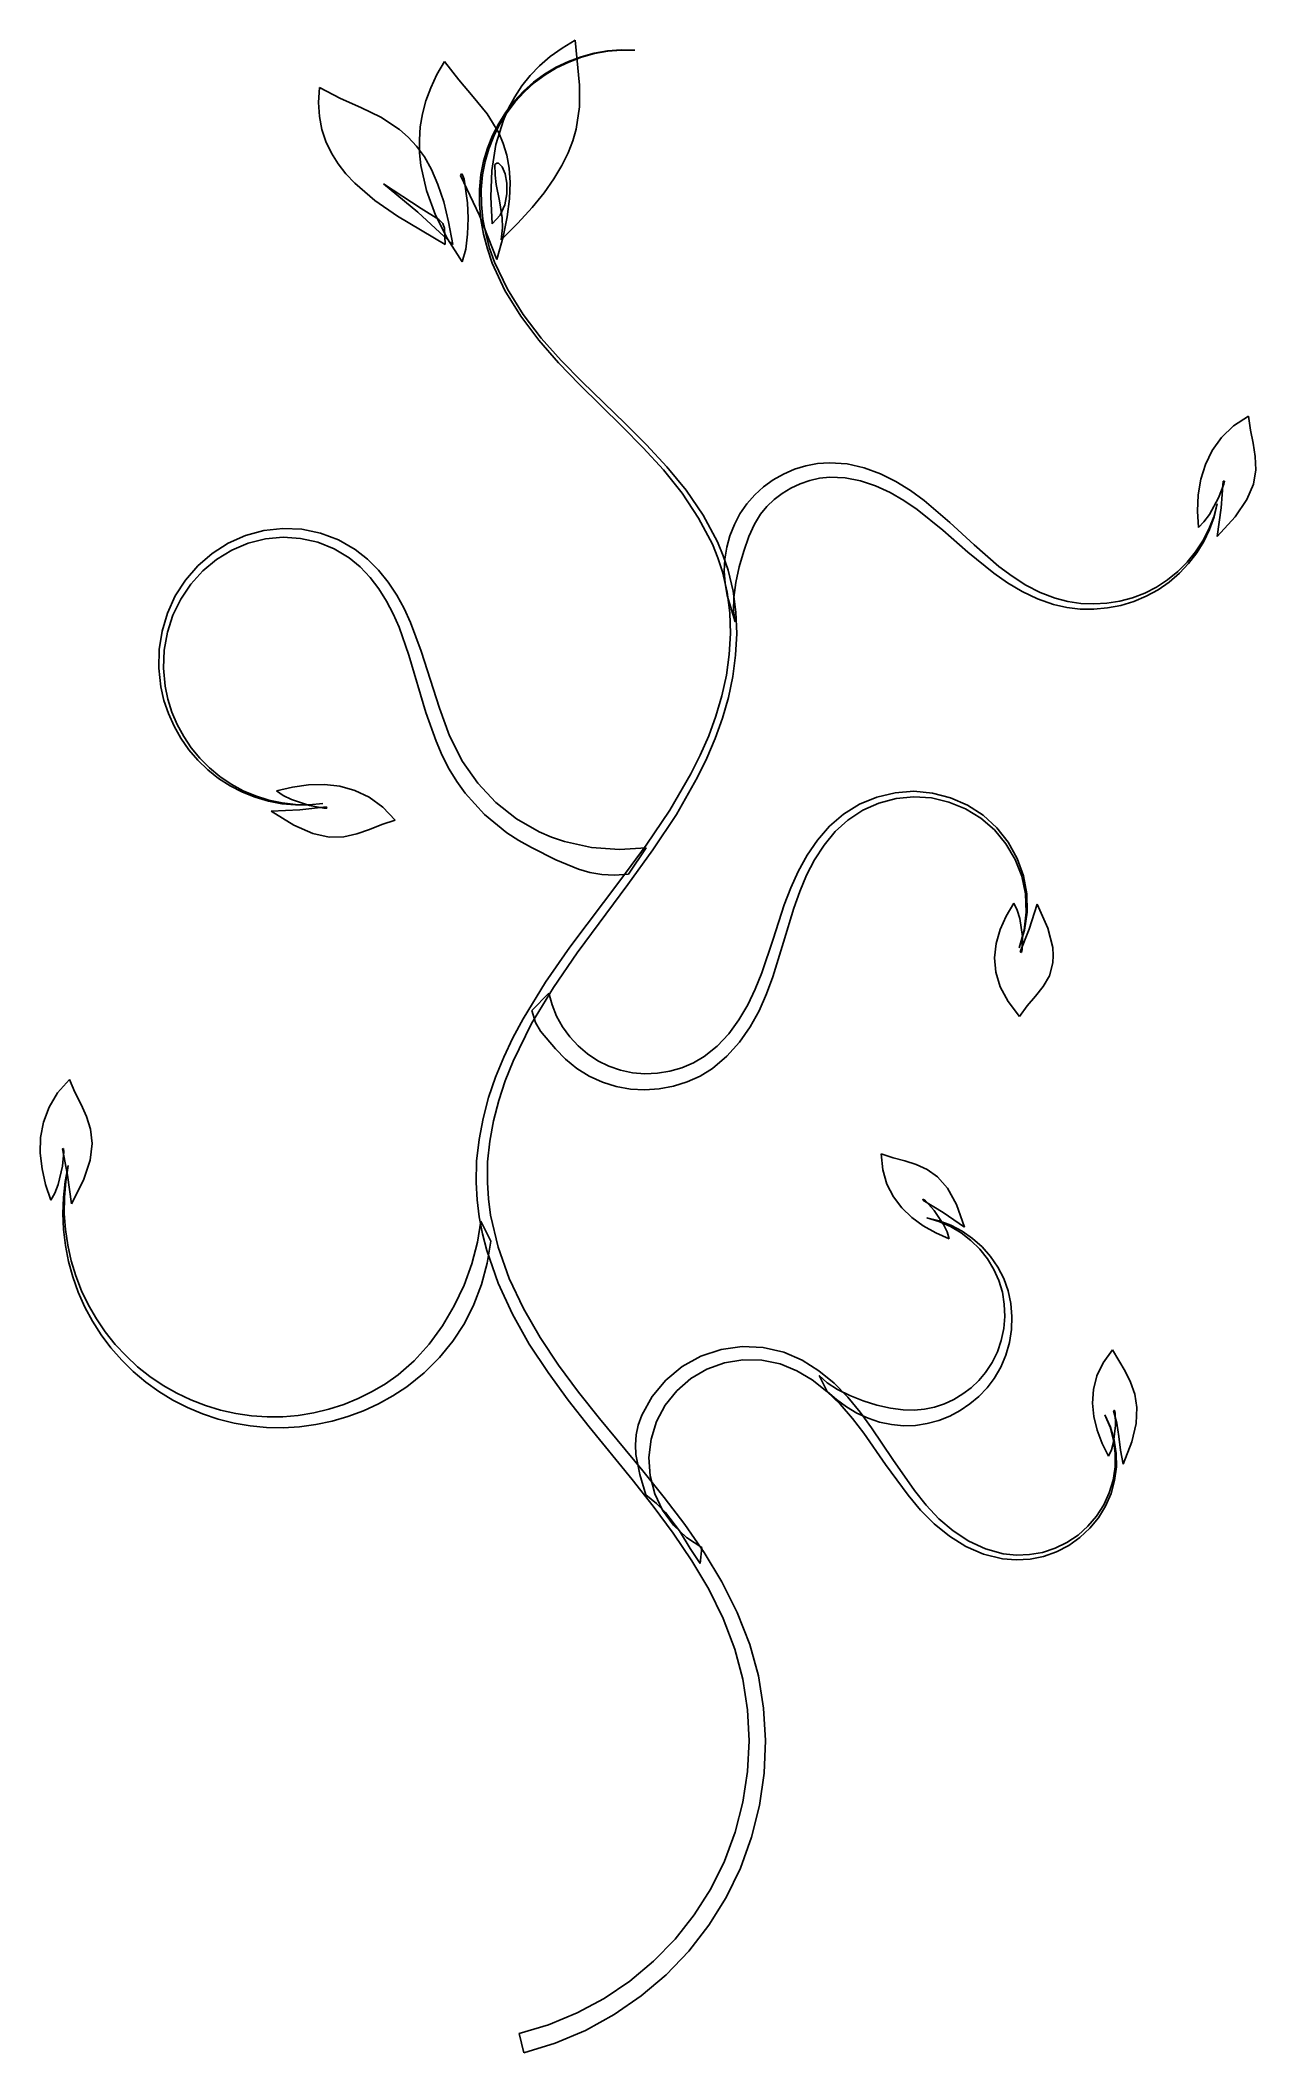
# Model space of a CAD drawing. Extents: x 19 to 192, y -269 to 17.
import ezdxf

# ---------------------------------------------------------------- set-up
doc = ezdxf.new("R2010")
doc.units = 0

msp = doc.modelspace()

# ---------------------------------------------------------------- linework, layer by layer
at = {"layer": 'Layer 1', "color": 4}
for p, q in [((95.571423, 17.285829), (93.694702, 16.170366)), ((96.162903, 10.898651), (95.571423, 17.285829)), ((92.002843, 14.954522), (90.488753, 13.644988)), ((93.694702, 16.170366), (92.002843, 14.954522)), ((96.40729, 14.927706), (94.595728, 14.259941)), ((94.626519, 14.18742), (96.426552, 14.867663)), ((98.271279, 15.428108), (96.40729, 14.927706)), ((96.426552, 14.867663), (98.281578, 15.381946)), ((100.171857, 15.756255), (98.271279, 15.428108)), ((98.281578, 15.381946), (100.175879, 15.724988)), ((102.093185, 15.907257), (100.171857, 15.756255)), ((100.175879, 15.724988), (102.093734, 15.891506)), ((104.019423, 15.876219), (102.093185, 15.907257)), ((102.093734, 15.891506), (104.019423, 15.876219)), ((75.873481, 12.389308), (74.988119, 10.520676)), ((76.969978, 14.257867), (75.873481, 12.389308)), ((78.969978, 11.632029), (76.969978, 14.257867)), ((81.04743, 9.21882), (78.969978, 11.632029)), ((89.145338, 12.248453), (87.965504, 10.771607)), ((90.488753, 13.644988), (89.145338, 12.248453)), ((91.193241, 12.441895), (89.633992, 11.301397)), ((89.713579, 11.203748), (91.254313, 12.350181)), ((92.852432, 13.429707), (91.193241, 12.441895)), ((91.254313, 12.350181), (92.8972, 13.346498)), ((94.595728, 14.259941), (92.852432, 13.429707)), ((92.8972, 13.346498), (94.626519, 14.18742)), ((59.180307, 10.545798), (59.035786, 8.42243)), ((62.127805, 9.011396), (59.180307, 10.545798)), ((65.053119, 7.701814), (62.127805, 9.011396)), ((74.304398, 8.654458), (73.812825, 6.793142)), ((74.988119, 10.520676), (74.304398, 8.654458)), ((83.010493, 6.783803), (81.04743, 9.21882)), ((86.875354, 8.599472), (85.69541, 7.066483)), ((86.94216, 9.22114), (86.068211, 7.603742)), ((88.190996, 10.015886), (86.875354, 8.599472)), ((87.965504, 10.771607), (86.94216, 9.22114)), ((86.996036, 8.498225), (88.2906, 9.915082)), ((89.633992, 11.301397), (88.190996, 10.015886)), ((88.2906, 9.915082), (89.713579, 11.203748)), ((96.167098, 7.796027), (96.162903, 10.898651)), ((59.035786, 8.42243), (59.149237, 6.437068)), ((59.149237, 6.437068), (59.501422, 4.580918)), ((67.884438, 6.324452), (65.053119, 7.701814)), ((70.54995, 4.586711), (67.884438, 6.324452)), ((73.812825, 6.793142), (73.503905, 4.939214)), ((84.667325, 4.09254), (83.010493, 6.783803)), ((85.336563, 5.926102), (84.271802, 2.416857)), ((85.69541, 7.066483), (84.659508, 5.431245)), ((84.824107, 5.338041), (85.837876, 6.967703)), ((86.068211, 7.603742), (85.336563, 5.926102)), ((85.837876, 6.967703), (86.996036, 8.498225)), ((95.70121, 4.609077), (96.167098, 7.796027)), ((59.501422, 4.580918), (60.073105, 2.845188)), ((71.798087, 3.491261), (70.54995, 4.586711)), ((72.977844, 2.195992), (71.798087, 3.491261)), ((73.503905, 4.939214), (73.368144, 3.095162)), ((73.368144, 3.095162), (73.396049, 1.263473)), ((83.775993, 3.708087), (83.053209, 1.911334)), ((83.261693, 1.839403), (83.962717, 3.623766)), ((84.659508, 5.431245), (83.775993, 3.708087)), ((83.962717, 3.623766), (84.824107, 5.338041)), ((85.320954, 2.577555), (84.667325, 4.09254)), ((94.558452, 1.229074), (95.227364, 2.950003)), ((95.227364, 2.950003), (95.70121, 4.609077)), ((60.073105, 2.845188), (60.84505, 1.221086)), ((60.84505, 1.221086), (61.79802, -0.300181)), ((74.080243, 0.664328), (72.977844, 2.195992)), ((73.396049, 1.263473), (73.578126, -0.553367)), ((75.096308, -1.140306), (74.080243, 0.664328)), ((82.499501, 0.055315), (82.123212, -1.845643)), ((83.053209, 1.911334), (82.499501, 0.055315)), ((82.729024, -0.000523), (83.261693, 1.839403)), ((84.271802, 2.416857), (83.691129, -1.253075)), ((85.826086, 0.910594), (85.320954, 2.577555)), ((86.158739, -0.937647), (85.826086, 0.910594)), ((93.668625, -0.5673), (94.558452, 1.229074)), ((61.79802, -0.300181), (62.912778, -1.727405)), ((62.912778, -1.727405), (64.170087, -3.069378)), ((73.578126, -0.553367), (74.366817, -4.132549)), ((76.017063, -3.254483), (75.096308, -1.140306)), ((79.35023, -1.749932), (79.23961, -1.970193)), ((79.23961, -1.970193), (81.917433, -7.666708)), ((79.476052, -1.783351), (79.35023, -1.749932)), ((79.749098, -2.506711), (79.476052, -1.783351)), ((80.211393, -5.847891), (79.749098, -2.506711)), ((82.123212, -1.845643), (81.918232, -3.975274)), ((82.186157, -3.986475), (82.372697, -1.881485)), ((82.372697, -1.881485), (82.729024, -0.000523)), ((83.691129, -1.253075), (83.537797, -5.030178)), ((84.389346, -0.230108), (84.122909, -0.397369)), ((84.122909, -0.397369), (84.138141, -1.943226)), ((84.138141, -1.943226), (84.290654, -3.267326)), ((84.656991, -0.243191), (84.389346, -0.230108)), ((85.161792, -0.735385), (84.656991, -0.243191)), ((85.569087, -1.723941), (85.161792, -0.735385)), ((85.810651, -3.058848), (85.569087, -1.723941)), ((86.294934, -2.996472), (86.158739, -0.937647)), ((91.122833, -4.440746), (92.532035, -2.45271)), ((92.532035, -2.45271), (93.668625, -0.5673)), ((64.170087, -3.069378), (67.035415, -5.532744)), ((67.035415, -5.532744), (70.24011, -7.760617)), ((73.616472, -6.662508), (68.270967, -3.176129)), ((68.270967, -3.176129), (73.163112, -7.202678)), ((74.366817, -4.132549), (75.658267, -7.622487)), ((76.83353, -5.71478), (76.017063, -3.254483)), ((77.536735, -8.557771), (76.83353, -5.71478)), ((81.918232, -3.975274), (81.922208, -6.109456)), ((82.207213, -6.094375), (82.186157, -3.986475)), ((83.537797, -5.030178), (83.755061, -8.860931)), ((84.290654, -3.267326), (84.786982, -5.578934)), ((84.786982, -5.578934), (85.170814, -7.989548)), ((85.523683, -6.167673), (85.818258, -4.590096)), ((85.818258, -4.590096), (85.810651, -3.058848)), ((85.882028, -7.863096), (86.21069, -5.295187)), ((86.21069, -5.295187), (86.294934, -2.996472)), ((89.415171, -6.545001), (91.122833, -4.440746)), ((70.24011, -7.760617), (77.052029, -11.791244)), ((73.163112, -7.202678), (78.1177, -11.820031)), ((76.146527, -8.263043), (73.616472, -6.662508)), ((75.658267, -7.622487), (77.376522, -11.003284)), ((76.691075, -8.823671), (76.146527, -8.263043)), ((78.1177, -11.820031), (77.536735, -8.557771)), ((80.303839, -8.047637), (80.211393, -5.847891)), ((80.239282, -10.321436), (80.303839, -8.047637)), ((81.917433, -7.666708), (84.395527, -13.923716)), ((81.922208, -6.109456), (82.121238, -8.236759)), ((82.121238, -8.236759), (82.501418, -10.345753)), ((82.421686, -8.1941), (82.207213, -6.094375)), ((82.815398, -10.274562), (82.421686, -8.1941)), ((83.755089, -8.861778), (84.858702, -7.641571)), ((84.858702, -7.641571), (85.523683, -6.167673)), ((85.170814, -7.989548), (85.182707, -9.437407)), ((85.284967, -10.729504), (85.882028, -7.863096)), ((87.3832, -8.779064), (89.415171, -6.545001)), ((76.934138, -9.4739), (76.691075, -8.823671)), ((77.052311, -11.791244), (76.934138, -9.4739)), ((77.376522, -11.003284), (79.445632, -14.255044)), ((79.969322, -12.460251), (80.239282, -10.321436)), ((82.501418, -10.345753), (83.048847, -12.425008)), ((83.374169, -12.324678), (82.815398, -10.274562)), ((83.755061, -8.860931), (83.755089, -8.861778)), ((84.395527, -13.923716), (85.284967, -10.729504)), ((85.001072, -11.156527), (87.3832, -8.779064)), ((85.182707, -9.437407), (85.001072, -11.156527)), ((77.052029, -11.791244), (77.052311, -11.791244)), ((79.445556, -14.255044), (79.969322, -12.460251)), ((79.445632, -14.255044), (79.445556, -14.255044)), ((83.048847, -12.425008), (83.749622, -14.463093)), ((84.083823, -14.333359), (83.374169, -12.324678)), ((83.749622, -14.463093), (85.555599, -18.370036)), ((85.899063, -18.182076), (84.083823, -14.333359)), ((85.555599, -18.370036), (87.797552, -22.015205)), ((88.147157, -21.772829), (85.899063, -18.182076)), ((87.797552, -22.015205), (90.370896, -25.43487)), ((90.727039, -25.141571), (88.147157, -21.772829)), ((90.370896, -25.43487), (93.186799, -28.669062)), ((93.550972, -28.330448), (90.727039, -25.141571)), ((96.531221, -31.38161), (93.550972, -28.330448)), ((93.186799, -28.669062), (96.15643, -31.757812)), ((102.673541, -37.311487), (96.531221, -31.38161)), ((96.15643, -31.757812), (96.156436, -31.757818)), ((96.156436, -31.757818), (102.253, -37.740717)), ((191.411521, -36.245236), (189.267913, -37.650288)), ((191.677542, -38.222734), (191.411521, -36.245236)), ((102.253, -37.740717), (105.244714, -40.770531)), ((105.702328, -40.329911), (102.673541, -37.311487)), ((187.548499, -39.285633), (186.219503, -41.118543)), ((189.267913, -37.650288), (187.548499, -39.285633)), ((192.047064, -40.109969), (191.677542, -38.222734)), ((192.350354, -41.975376), (192.047064, -40.109969)), ((105.244714, -40.770531), (108.104878, -43.912)), ((108.611179, -43.472292), (105.702328, -40.329911)), ((131.732584, -42.886599), (130.045335, -43.009361)), ((134.242091, -43.062169), (131.732584, -42.886599)), ((186.219503, -41.118543), (185.247153, -43.116288)), ((192.417679, -43.88739), (192.350354, -41.975376)), ((108.104878, -43.912), (110.761198, -47.23204)), ((111.328997, -46.809058), (108.611179, -43.472292)), ((123.738855, -45.327887), (122.362128, -46.323378)), ((125.213392, -44.490538), (123.738855, -45.327887)), ((126.767887, -43.819533), (125.213392, -44.490538)), ((128.384485, -43.323073), (126.767887, -43.819533)), ((127.559694, -45.877753), (128.932806, -45.408215)), ((130.045335, -43.009361), (128.384485, -43.323073)), ((128.932806, -45.408215), (130.348075, -45.094887)), ((130.348075, -45.094887), (131.788464, -44.947558)), ((131.788464, -44.947558), (133.979272, -45.027738)), ((133.979272, -45.027738), (136.159628, -45.447217)), ((136.676377, -43.598674), (134.242091, -43.062169)), ((136.159628, -45.447217), (138.298445, -46.155544)), ((139.00901, -44.443047), (136.676377, -43.598674)), ((141.213558, -45.542225), (139.00901, -44.443047)), ((143.278826, -46.829403), (141.213558, -45.542225)), ((184.597674, -45.24614), (184.237291, -47.475369)), ((185.247153, -43.116288), (184.597674, -45.24614)), ((187.784458, -45.520751), (187.493891, -49.325798)), ((187.963366, -45.490569), (187.784458, -45.520751)), ((187.891467, -45.954177), (187.963366, -45.490569)), ((192.079305, -45.914444), (192.417679, -43.88739)), ((110.761198, -47.23204), (113.122083, -50.755359)), ((113.755504, -50.371567), (111.328997, -46.809058)), ((121.101063, -47.468807), (119.973513, -48.755975)), ((122.362128, -46.323378), (121.101063, -47.468807)), ((122.82958, -49.122215), (123.863684, -48.125733)), ((123.863684, -48.125733), (125.008096, -47.246302)), ((125.008096, -47.246302), (126.245779, -46.493712)), ((126.245779, -46.493712), (127.559694, -45.877753)), ((138.298445, -46.155544), (140.364633, -47.102268)), ((140.364633, -47.102268), (142.341441, -48.249886)), ((142.341441, -48.249886), (144.2405, -49.557379)), ((145.228409, -48.256561), (143.278826, -46.829403)), ((148.865731, -51.37463), (145.228409, -48.256561)), ((184.237291, -47.475369), (184.132232, -49.771247)), ((185.829963, -50.244949), (187.142081, -47.862451)), ((187.142081, -47.862451), (187.891467, -45.954177)), ((189.506526, -50.587414), (191.165499, -48.124974)), ((191.165499, -48.124974), (192.079305, -45.914444)), ((113.122083, -50.755359), (115.081226, -54.484472)), ((115.784512, -54.164898), (113.755504, -50.371567)), ((119.005084, -50.170062), (118.20471, -51.683078)), ((119.973513, -48.755975), (119.005084, -50.170062)), ((121.083094, -51.618124), (121.922822, -50.22596)), ((121.922822, -50.22596), (122.82958, -49.122215)), ((144.2405, -49.557379), (147.875978, -52.488761)), ((152.331282, -54.594489), (148.865731, -51.37463)), ((184.132232, -49.771247), (184.248721, -52.101044)), ((184.248778, -52.101044), (185.05465, -51.301336)), ((185.05465, -51.301336), (185.829963, -50.244949)), ((186.443069, -50.571405), (185.745511, -52.330846)), ((185.850678, -52.376915), (186.497762, -50.588817)), ((186.951623, -48.745309), (186.443069, -50.571405)), ((186.497762, -50.588817), (186.951623, -48.745309)), ((187.493891, -49.325798), (186.932655, -53.370198)), ((186.932655, -53.370198), (189.506526, -50.587414)), ((46.147907, -54.342435), (43.867146, -55.789051)), ((48.621391, -53.248935), (46.147907, -54.342435)), ((46.663507, -55.331686), (49.002338, -54.353797)), ((51.233622, -52.534799), (48.621391, -53.248935)), ((49.002338, -54.353797), (51.453923, -53.735957)), ((53.930626, -52.226278), (51.233622, -52.534799)), ((51.453923, -53.735957), (53.962689, -53.501073)), ((56.650137, -52.347457), (53.930626, -52.226278)), ((53.962689, -53.501073), (56.472941, -53.664808)), ((56.472941, -53.664808), (58.924297, -54.2192)), ((59.320224, -52.894746), (56.650137, -52.347457)), ((58.924297, -54.2192), (61.251616, -55.148236)), ((61.874952, -53.856112), (59.320224, -52.894746)), ((64.248388, -55.219527), (61.874952, -53.856112)), ((116.61677, -56.14971), (115.784512, -54.164898)), ((117.577115, -53.275944), (117.12702, -54.929586)), ((118.20471, -51.683078), (117.577115, -53.275944)), ((119.535195, -55.475192), (120.273699, -53.409422)), ((120.273699, -53.409422), (121.083094, -51.618124)), ((147.875978, -52.488761), (151.433766, -55.599584)), ((184.871422, -54.007644), (183.833279, -55.585812)), ((184.02078, -55.718636), (185.021357, -54.092543)), ((184.248721, -52.101044), (184.248778, -52.101044)), ((185.745511, -52.330846), (184.871422, -54.007644)), ((185.021357, -54.092543), (185.850678, -52.376915)), ((43.867146, -55.789051), (41.832368, -57.554392)), ((42.539563, -58.272533), (44.493005, -56.646722)), ((44.493005, -56.646722), (46.663507, -55.331686)), ((61.251616, -55.148236), (63.389758, -56.435902)), ((63.389758, -56.435902), (64.956558, -57.727008)), ((65.989794, -56.599902), (64.248388, -55.219527)), ((67.550664, -58.171758), (65.989794, -56.599902)), ((115.081226, -54.484472), (115.876922, -56.426986)), ((115.876922, -56.426986), (116.532316, -58.421891)), ((117.309832, -58.194132), (116.61677, -56.14971)), ((116.859149, -56.624925), (116.778225, -58.342887)), ((117.12702, -54.929586), (116.859149, -56.624925)), ((118.908142, -57.690773), (119.535195, -55.475192)), ((151.433766, -55.599584), (155.131064, -58.612701)), ((155.866536, -57.659154), (152.331282, -54.594489)), ((182.643556, -57.049362), (181.314728, -58.382307)), ((181.549797, -58.63397), (182.859933, -57.238133)), ((183.833279, -55.585812), (182.643556, -57.049362)), ((182.859933, -57.238133), (184.02078, -55.718636)), ((40.076408, -59.589978), (38.625777, -61.849316)), ((39.412882, -62.290284), (40.836425, -60.168643)), ((41.832368, -57.554392), (40.076408, -59.589978)), ((40.836425, -60.168643), (42.539563, -58.272533)), ((64.956558, -57.727008), (66.361565, -59.205969)), ((66.361565, -59.205969), (67.6105, -60.836102)), ((68.934442, -59.898179), (67.550664, -58.171758)), ((70.144575, -61.742247), (68.934442, -59.898179)), ((116.532316, -58.421891), (116.532319, -58.421899)), ((116.532319, -58.421899), (117.203377, -61.311101)), ((116.778225, -58.342887), (116.88897, -60.064394)), ((116.88897, -60.064394), (117.196108, -61.77037)), ((117.309838, -58.194149), (117.309832, -58.194132)), ((118.020212, -61.16312), (117.309838, -58.194149)), ((118.150625, -62.072718), (118.433099, -59.931502)), ((118.433099, -59.931502), (118.908142, -57.690773)), ((155.131064, -58.612701), (157.099941, -59.993467)), ((157.734053, -59.051369), (155.866536, -57.659154)), ((157.099941, -59.993467), (159.171277, -61.227931)), ((159.689941, -60.301696), (157.734053, -59.051369)), ((179.85927, -59.568661), (178.289658, -60.592434)), ((178.525596, -60.986416), (180.101357, -59.889085)), ((181.314728, -58.382307), (179.85927, -59.568661)), ((180.101357, -59.889085), (181.549797, -58.63397)), ((38.625777, -61.849316), (37.506986, -64.285916)), ((38.298227, -64.592688), (39.412882, -62.290284)), ((67.6105, -60.836102), (68.709083, -62.580726)), ((68.709083, -62.580726), (69.664791, -64.413523)), ((71.195404, -63.664613), (70.144575, -61.742247)), ((117.1956, -61.769978), (118.325618, -65.557964)), ((117.196108, -61.77037), (117.1956, -61.769978)), ((117.203377, -61.311101), (117.572496, -64.247323)), ((118.424049, -64.178724), (118.020212, -61.16312)), ((118.101278, -63.98976), (118.150625, -62.072718)), ((159.171277, -61.227931), (161.345805, -62.268218)), ((161.739174, -61.362534), (159.689941, -60.301696)), ((161.345805, -62.268218), (163.62426, -63.06645)), ((163.886727, -62.186281), (161.739174, -61.362534)), ((163.886729, -62.186284), (163.886727, -62.186281)), ((165.67787, -62.646366), (163.886729, -62.186284)), ((167.512081, -62.914851), (165.67787, -62.646366)), ((169.369146, -62.993349), (167.512081, -62.914851)), ((171.228846, -62.883471), (169.369146, -62.993349)), ((173.070965, -62.58683), (171.228846, -62.883471)), ((174.875285, -62.105036), (173.070965, -62.58683)), ((173.212507, -63.202482), (175.060176, -62.648402)), ((176.621589, -61.4397), (174.875285, -62.105036)), ((175.060176, -62.648402), (176.83787, -61.908569)), ((178.289658, -60.592434), (176.621589, -61.4397)), ((176.83787, -61.908569), (178.525596, -60.986416)), ((37.506986, -64.285918), (36.741806, -66.8491)), ((37.506986, -64.285916), (37.506986, -64.285918)), ((37.515519, -67.031411), (38.298224, -64.592694)), ((38.298224, -64.592694), (38.298227, -64.592688)), ((69.664791, -64.413523), (70.4984, -66.316699)), ((72.113149, -65.643807), (71.195404, -63.664613)), ((73.641308, -69.702042), (72.113149, -65.643807)), ((117.572496, -64.247323), (117.659455, -67.211386)), ((118.325618, -65.557964), (118.101278, -63.98976)), ((118.540649, -67.221289), (118.424049, -64.178724)), ((163.62426, -63.06645), (163.624263, -63.06645)), ((163.624263, -63.06645), (165.521922, -63.492623)), ((165.521922, -63.492623), (167.449569, -63.71588)), ((167.449569, -63.71588), (169.38721, -63.739654)), ((169.38721, -63.739654), (171.314854, -63.567377)), ((171.314854, -63.567377), (173.212507, -63.202482)), ((36.741806, -66.8491), (36.331499, -69.487662)), ((37.069992, -69.559876), (37.515519, -67.031411)), ((70.4984, -66.316699), (71.895372, -70.269588)), ((117.659455, -67.211386), (117.484035, -70.18411)), ((118.389317, -70.271143), (118.540649, -67.221289)), ((36.331499, -69.487662), (36.27378, -72.154322)), ((36.96225, -72.130779), (37.069992, -69.559876)), ((71.895372, -70.269588), (71.895375, -70.269594)), ((71.895375, -70.269594), (74.305355, -78.471536)), ((73.641308, -69.702051), (73.641308, -69.702042)), ((76.217433, -77.852628), (73.641308, -69.702051)), ((117.484035, -70.18411), (117.066016, -73.146317)), ((117.989352, -73.308615), (118.389317, -70.271143)), ((36.27378, -72.154322), (36.566368, -74.801801)), ((37.192901, -74.696814), (36.96225, -72.130779)), ((117.066016, -73.146317), (116.425178, -76.078828)), ((117.360058, -76.314033), (117.989352, -73.308615)), ((36.566368, -74.801801), (37.010844, -76.732168)), ((37.010844, -76.732168), (37.641604, -78.607095)), ((37.585228, -76.575768), (37.192901, -74.696814)), ((38.161192, -78.409734), (37.585228, -76.575768)), ((116.425178, -76.078828), (115.581302, -78.962464)), ((116.520737, -79.267724), (117.360058, -76.314033)), ((37.641604, -78.607095), (38.448679, -80.411465)), ((38.911762, -80.18301), (38.161192, -78.409734)), ((39.827904, -81.879899), (38.911762, -80.18301)), ((74.305355, -78.471536), (75.742935, -82.559804)), ((76.217436, -77.852631), (76.217433, -77.852628)), ((77.680151, -81.758788), (76.217436, -77.852631)), ((115.581302, -78.962464), (114.554167, -81.778046)), ((115.49069, -82.150018), (116.520737, -79.267724)), ((38.448679, -80.411465), (39.4221, -82.130159)), ((39.4221, -82.130159), (40.5519, -83.74806)), ((40.900587, -83.484699), (39.827904, -81.879899)), ((75.742935, -82.559804), (76.617108, -84.564175)), ((79.516331, -85.427476), (77.680151, -81.758788)), ((114.554167, -81.778046), (113.362939, -84.519821)), ((114.297944, -84.951952), (115.49069, -82.150018)), ((40.5519, -83.74806), (41.828109, -85.250051)), ((42.120779, -84.98171), (40.900587, -83.484699)), ((41.828109, -85.250051), (43.240759, -86.621013)), ((43.479447, -86.355235), (42.120779, -84.98171)), ((76.617108, -84.564175), (77.62711, -86.520796)), ((79.516337, -85.427481), (79.516331, -85.427476)), ((81.671893, -88.513605), (79.516337, -85.427481)), ((113.362939, -84.519821), (112.030778, -87.194944)), ((112.965365, -87.683434), (114.297944, -84.951952)), ((43.240759, -86.621013), (44.779881, -87.845829)), ((44.967559, -87.589572), (43.479447, -86.355235)), ((44.779881, -87.845829), (46.432206, -88.909459)), ((46.573203, -88.670112), (44.967559, -87.589572)), ((48.2793, -89.588827), (46.573203, -88.670112)), ((57.589605, -88.764021), (55.313094, -89.079862)), ((59.847186, -88.71138), (57.589605, -88.764021)), ((62.05982, -88.961122), (59.847186, -88.71138)), ((77.62711, -86.520796), (77.62711, -86.520799)), ((77.62711, -86.520799), (78.701715, -88.264509)), ((78.701715, -88.264509), (79.902524, -89.924081)), ((84.25446, -91.250495), (81.671893, -88.513605)), ((112.030778, -87.194944), (109.014603, -92.372633)), ((109.952361, -92.960681), (112.965365, -87.683434)), ((46.432206, -88.909459), (48.178891, -89.804787)), ((48.178891, -89.804787), (50.002245, -90.52795)), ((50.06843, -90.340776), (48.2793, -89.588827)), ((50.002245, -90.52795), (51.884579, -91.075087)), ((51.923172, -90.921018), (50.06843, -90.340776)), ((51.884579, -91.075087), (53.8082, -91.442333)), ((53.826109, -91.324612), (51.923172, -90.921018)), ((55.313094, -89.079862), (53.043667, -89.619723)), ((53.043667, -89.619667), (53.977053, -90.266006)), ((53.043667, -89.619723), (53.043667, -89.619667)), ((53.8082, -91.442333), (55.75542, -91.625826)), ((55.75982, -91.546618), (53.826109, -91.324612)), ((53.977053, -90.266006), (55.157233, -90.835445)), ((55.157233, -90.835445), (57.739245, -91.690585)), ((55.75542, -91.625826), (57.708546, -91.621703)), ((57.706886, -91.582094), (55.75982, -91.546618)), ((59.649888, -91.426101), (57.706886, -91.582094)), ((57.708546, -91.621703), (59.649888, -91.426101)), ((57.739245, -91.690585), (59.752243, -92.079022)), ((64.201493, -89.552428), (62.05982, -88.961122)), ((66.24619, -90.524479), (64.201493, -89.552428)), ((68.167895, -91.916457), (66.24619, -90.524479)), ((79.902524, -89.924081), (82.652772, -92.960969)), ((87.200512, -93.582223), (84.25446, -91.250495)), ((136.017027, -91.522978), (133.740062, -92.938515)), ((138.48637, -90.494937), (136.017027, -91.522978)), ((136.472643, -92.384167), (138.778356, -91.35643)), ((141.082766, -89.873839), (138.48637, -90.494937)), ((138.778356, -91.35643), (141.223033, -90.706493)), ((143.740889, -89.679131), (141.082766, -89.873839)), ((141.223033, -90.706493), (143.743008, -90.458629)), ((143.740894, -89.679131), (143.740889, -89.679131)), ((146.389541, -89.923812), (143.740894, -89.679131)), ((143.743008, -90.458629), (143.743011, -90.458629)), ((143.743011, -90.458629), (146.274703, -90.629039)), ((146.274703, -90.629039), (148.753373, -91.206809)), ((148.958548, -90.590271), (146.389541, -89.923812)), ((148.753373, -91.206809), (151.113615, -92.172841)), ((151.384151, -91.6546), (148.958548, -90.590271)), ((153.602586, -93.092891), (151.384151, -91.6546)), ((56.364576, -92.303628), (52.2859, -92.490149)), ((52.2859, -92.490149), (55.491831, -94.512759)), ((55.491831, -94.512759), (58.215755, -95.69432)), ((60.158771, -91.894688), (56.364576, -92.303628)), ((59.752243, -92.079022), (60.221157, -92.06508)), ((60.221157, -92.06508), (60.158771, -91.894688)), ((66.256892, -95.097891), (68.044918, -94.39007)), ((68.044918, -94.39007), (69.940593, -93.767543)), ((69.940593, -93.767543), (68.167895, -91.916457)), ((82.652772, -92.960969), (85.817892, -95.571771)), ((90.446521, -95.452861), (87.200512, -93.582223)), ((109.014603, -92.372633), (105.647537, -97.365907)), ((106.594975, -98.033035), (109.952361, -92.960681)), ((133.740062, -92.938515), (131.762279, -94.658546)), ((132.550662, -95.424152), (134.369562, -93.765426)), ((134.369562, -93.765426), (136.472643, -92.384167)), ((151.113615, -92.172841), (153.290024, -93.50804)), ((153.290024, -93.50804), (155.22117, -95.186608)), ((155.550389, -94.872986), (153.602586, -93.092891)), ((58.215755, -95.69432), (60.555947, -96.189223)), ((60.555947, -96.189223), (62.610682, -96.151859)), ((62.610682, -96.151859), (64.478239, -95.736618)), ((64.478239, -95.736618), (66.256892, -95.097891)), ((85.817892, -95.571771), (87.537291, -96.698738)), ((87.537291, -96.698738), (89.337921, -97.696799)), ((92.190054, -96.200112), (90.446521, -95.452861)), ((94.029469, -96.817791), (92.190054, -96.200112)), ((97.893907, -97.658761), (94.029469, -96.817791)), ((105.647537, -97.365907), (102.071478, -102.229562)), ((130.04105, -96.629308), (128.560871, -98.790767)), ((129.622476, -99.420736), (130.974936, -97.328835)), ((131.762279, -94.658546), (130.04105, -96.629308)), ((130.974936, -97.328835), (132.550662, -95.424152)), ((155.22117, -95.186608), (156.8613, -97.15983)), ((157.182793, -96.939333), (155.550389, -94.872986)), ((156.8613, -97.15983), (158.169801, -99.373023)), ((158.463439, -99.234333), (157.182793, -96.939333)), ((89.337921, -97.696799), (92.789486, -99.427402)), ((92.789486, -99.427402), (96.012794, -100.766858)), ((101.835762, -97.964414), (97.893907, -97.658761)), ((105.650961, -97.723396), (101.835762, -97.964414)), ((103.036505, -102.951771), (106.594975, -98.033035)), ((103.126822, -101.484289), (105.650961, -97.723396)), ((128.560871, -98.790767), (127.306242, -101.082884)), ((128.473375, -101.64112), (129.622476, -99.420736)), ((158.169801, -99.373023), (159.10606, -101.771506)), ((159.355968, -101.700386), (158.463439, -99.234333)), ((102.071478, -102.229562), (94.778467, -111.895849)), ((95.83617, -112.659263), (103.036505, -102.951771)), ((96.012794, -100.766858), (97.644463, -101.228401)), ((97.644463, -101.228401), (99.345799, -101.518352)), ((99.345799, -101.518352), (101.159048, -101.612108)), ((101.159048, -101.612108), (103.126453, -101.485068)), ((103.126453, -101.485068), (103.126822, -101.484289)), ((127.306242, -101.082884), (126.243023, -103.448074)), ((127.503075, -103.948754), (128.473375, -101.64112)), ((159.10606, -101.771506), (159.636114, -104.296443)), ((159.82971, -104.274535), (159.355968, -101.700386)), ((125.320477, -105.860201), (123.712707, -110.733191)), ((126.243023, -103.448074), (125.320477, -105.860201)), ((126.664923, -106.321423), (127.503075, -103.948754)), ((156.875, -107.441627), (157.971067, -105.590622)), ((157.971067, -105.590622), (158.476451, -106.602378)), ((157.971067, -105.590622), (157.971067, -105.590622)), ((159.636114, -104.296443), (159.752882, -106.880434)), ((159.882661, -106.886573), (159.82971, -104.274535)), ((160.192371, -109.301354), (161.299313, -105.748384)), ((161.299313, -105.748384), (162.817814, -109.166546)), ((125.193953, -111.184182), (126.664923, -106.321423)), ((156.02405, -109.363528), (156.875, -107.441627)), ((158.476451, -106.602378), (158.842615, -107.810179)), ((158.842615, -107.810179), (159.213529, -110.339946)), ((159.752882, -106.880434), (159.457021, -109.455324)), ((159.520572, -109.468659), (159.882661, -106.886573)), ((123.712707, -110.733191), (122.097302, -115.537671)), ((123.676571, -116.09887), (125.193953, -111.184182)), ((155.253048, -113.373182), (155.467104, -111.344615)), ((155.467104, -111.344615), (156.02405, -109.363528)), ((159.457021, -109.455324), (158.74919, -111.952955)), ((158.74919, -111.952955), (159.520572, -109.468659)), ((158.903416, -112.538369), (160.192371, -109.301354)), ((159.213529, -110.339946), (159.196299, -112.231988)), ((162.817814, -109.166546), (163.516757, -111.91595)), ((94.778467, -111.895849), (91.309299, -116.877226)), ((92.440578, -117.617056), (95.83617, -112.659263)), ((155.430768, -115.437521), (155.253048, -113.373182)), ((159.077284, -112.642632), (158.903416, -112.538369)), ((159.196299, -112.231988), (159.077284, -112.642632)), ((163.544422, -114.128018), (163.049092, -115.934172)), ((163.516757, -111.91595), (163.605231, -113.080937)), ((163.605231, -113.080937), (163.544422, -114.128018)), ((91.309299, -116.877226), (88.128289, -122.064422)), ((122.097302, -115.537671), (121.172072, -117.864082)), ((122.775635, -118.532005), (123.676571, -116.09887)), ((156.049152, -117.525923), (155.430768, -115.437521)), ((162.179049, -117.465835), (161.082573, -118.854427)), ((163.049092, -115.934172), (162.179049, -117.465835)), ((89.353808, -122.74712), (92.440578, -117.617056)), ((91.821, -118.403511), (89.377407, -120.896606)), ((91.82131, -118.403621), (91.821, -118.403511)), ((92.255951, -120.077676), (91.82131, -118.403621)), ((92.905037, -121.692618), (92.255951, -120.077676)), ((120.107882, -120.107202), (118.8626, -122.239506)), ((121.172072, -117.864082), (120.107882, -120.107202)), ((121.716975, -120.920849), (122.775635, -118.532005)), ((157.157085, -119.626682), (156.049152, -117.525923)), ((158.803453, -121.728089), (157.157085, -119.626682)), ((159.907947, -120.231371), (158.803453, -121.728089)), ((161.082573, -118.854427), (159.907947, -120.231371)), ((88.128289, -122.064422), (86.686243, -124.764675)), ((86.712947, -128.12546), (89.353808, -122.74712)), ((89.377407, -120.896606), (89.905688, -122.606531)), ((89.905688, -122.606531), (90.61795, -123.85784)), ((93.750623, -123.224597), (92.905037, -121.692618)), ((94.774766, -124.649763), (93.750623, -123.224597)), ((118.8626, -122.239506), (117.421155, -124.218404)), ((118.927452, -125.426445), (120.446712, -123.239847)), ((120.446712, -123.239847), (121.716972, -120.920849)), ((121.716972, -120.920849), (121.716975, -120.920849)), ((86.686243, -124.764675), (85.374929, -127.543109)), ((90.61795, -123.85784), (92.756172, -126.33785)), ((95.963788, -125.944333), (94.774766, -124.649763)), ((97.29845, -127.089349), (95.963788, -125.944333)), ((115.772404, -125.980873), (113.905202, -127.463889)), ((117.421155, -124.218404), (115.772404, -125.980873)), ((117.143345, -127.418633), (118.927452, -125.426445)), ((85.374929, -127.543109), (84.215697, -130.391836)), ((85.605724, -130.905268), (86.712947, -128.12546)), ((92.756172, -126.33785), (94.191656, -127.826485)), ((94.191656, -127.826485), (95.794886, -129.131459)), ((98.760086, -128.061476), (97.29845, -127.089349)), ((100.330028, -128.837377), (98.760086, -128.061476)), ((100.330031, -128.83738), (100.330028, -128.837377)), ((101.990125, -129.404458), (100.330031, -128.83738)), ((112.371474, -128.359298), (110.733275, -129.053262)), ((113.905202, -127.463889), (112.371474, -128.359298)), ((115.078541, -129.1544), (117.143345, -127.418633)), ((23.560165, -130.710376), (21.872407, -132.639188)), ((24.3472, -132.543907), (23.560165, -130.710376)), ((84.215697, -130.391836), (83.229899, -133.302969)), ((84.668853, -133.734278), (85.605724, -130.905268)), ((95.794886, -129.131459), (97.545564, -130.230888)), ((97.545564, -130.230888), (99.423389, -131.10289)), ((99.423389, -131.10289), (101.396414, -131.720277)), ((101.396414, -131.720277), (103.422581, -132.083013)), ((103.718793, -129.757051), (101.990125, -129.404458)), ((105.486207, -129.896985), (103.718793, -129.757051)), ((107.262538, -129.826089), (105.486207, -129.896985)), ((109.020373, -129.543089), (107.262538, -129.826089)), ((107.516114, -132.060724), (109.526879, -131.686605)), ((110.733275, -129.053262), (109.020373, -129.543089)), ((109.526879, -131.686605), (111.47716, -131.074245)), ((111.47716, -131.074245), (113.337525, -130.228543)), ((113.337525, -130.228543), (115.078541, -129.1544)), ((20.655085, -134.676003), (19.866878, -136.798359)), ((21.872407, -132.639188), (20.655085, -134.676003)), ((25.209721, -134.262685), (24.3472, -132.543907)), ((26.002592, -135.978202), (25.209721, -134.262685)), ((83.229899, -133.302969), (82.438887, -136.268619)), ((83.923496, -136.604074), (84.668853, -133.734278)), ((103.422581, -132.083013), (105.472332, -132.195146)), ((105.472332, -132.195146), (107.516112, -132.060724)), ((107.516112, -132.060724), (107.516114, -132.060724)), ((19.866878, -136.798359), (19.466465, -138.983791)), ((26.580677, -137.80195), (26.002592, -135.978202)), ((82.438887, -136.268619), (81.864014, -139.280899)), ((83.390814, -139.506238), (83.923496, -136.604074)), ((19.466465, -138.983791), (19.412525, -141.209836)), ((26.511939, -142.220108), (26.798838, -139.845421)), ((26.798838, -139.845421), (26.580677, -137.80195)), ((81.864014, -139.280899), (81.52663, -142.33192)), ((83.091967, -142.432354), (83.390814, -139.506238)), ((19.412525, -141.209836), (19.663738, -143.454032)), ((21.941282, -145.694634), (22.565755, -143.047402)), ((22.720231, -140.542124), (22.555962, -140.619198)), ((22.555962, -140.619198), (23.297434, -144.362615)), ((22.565755, -143.047402), (22.775425, -141.008025)), ((22.775425, -141.008025), (22.720231, -140.542124)), ((23.384423, -142.988143), (22.963049, -145.234409)), ((23.0283, -145.24317), (23.384423, -142.988143)), ((25.574844, -145.037502), (26.511939, -142.220108)), ((81.52663, -142.33192), (81.448089, -145.413795)), ((83.048117, -145.374004), (83.091967, -142.432354)), ((140.817883, -141.863817), (139.122856, -141.291451)), ((139.122856, -141.291451), (139.345426, -143.583253)), ((142.484237, -142.316601), (140.817883, -141.863817)), ((144.105254, -142.814226), (142.484237, -142.316601)), ((145.664273, -143.521112), (144.105254, -142.814226)), ((19.663738, -143.454032), (20.178781, -145.693915)), ((20.178781, -145.693915), (20.916336, -147.907022)), ((21.477972, -146.920352), (21.941282, -145.694634)), ((22.963049, -145.234409), (22.713995, -147.508756)), ((22.845437, -147.51635), (23.0283, -145.24317)), ((23.297434, -144.362615), (23.842416, -148.409096)), ((23.842416, -148.409096), (25.574844, -145.037502)), ((81.448089, -145.413795), (81.589087, -147.868094)), ((83.197815, -147.713031), (83.048117, -145.374004)), ((139.345426, -143.583253), (139.930898, -145.623959)), ((139.930898, -145.623959), (140.838857, -147.427823)), ((147.144631, -144.601684), (145.664273, -143.521112)), ((148.529666, -146.220361), (147.144631, -144.601684)), ((20.916336, -147.907022), (21.477972, -146.920352)), ((20.916336, -147.907022), (20.916336, -147.907022)), ((22.713995, -147.508756), (22.636621, -149.798205)), ((22.834081, -149.794802), (22.845437, -147.51635)), ((81.589087, -147.868094), (81.896801, -150.301214)), ((83.510533, -150.035676), (83.197815, -147.713031)), ((140.838857, -147.427823), (142.028887, -149.0091)), ((142.028887, -149.0091), (143.46057, -150.382044)), ((145.073037, -147.759215), (145.021864, -147.915771)), ((145.021864, -147.915771), (147.945715, -149.665711)), ((145.413942, -148.001955), (145.073037, -147.759215)), ((146.626227, -149.367452), (145.413942, -148.001955)), ((149.802717, -148.541566), (148.529666, -146.220361)), ((150.94712, -151.729722), (149.802717, -148.541566)), ((22.636621, -149.798205), (22.730288, -152.089774)), ((22.992479, -152.065644), (22.834081, -149.794802)), ((82.10725, -150.913507), (81.645074, -153.908985)), ((81.896801, -150.301214), (82.360148, -152.70798)), ((83.546244, -153.732089), (82.10725, -150.913507)), ((84.580195, -154.612231), (83.510533, -150.035676)), ((143.46057, -150.382044), (145.093492, -151.560909)), ((145.093492, -151.560909), (146.887235, -152.559951)), ((147.346264, -150.851149), (145.600761, -150.43844)), ((145.600761, -150.43844), (147.316513, -150.939989)), ((147.981282, -151.376521), (146.626227, -149.367452)), ((147.316513, -150.939989), (148.949014, -151.65516)), ((149.030425, -151.486225), (147.346264, -150.851149)), ((147.945715, -149.665711), (150.94712, -151.729722)), ((148.500648, -152.423727), (147.981282, -151.376521)), ((148.949014, -151.65516), (150.477391, -152.564329)), ((150.629517, -152.327517), (149.030425, -151.486225)), ((22.730288, -152.089774), (22.994357, -154.370482)), ((23.31888, -154.315994), (22.992479, -152.065644)), ((22.994357, -154.370482), (23.42819, -156.627348)), ((23.811531, -156.532971), (23.31888, -154.315994)), ((81.645074, -153.908985), (80.842896, -156.962389)), ((82.360148, -152.70798), (82.968046, -155.083222)), ((83.004026, -156.897127), (83.546019, -153.732343)), ((83.546019, -153.732343), (83.546244, -153.732089)), ((86.167435, -159.064485), (84.580195, -154.612231)), ((146.887235, -152.559951), (148.801384, -153.393422)), ((148.801667, -153.393422), (148.500648, -152.423727)), ((148.801384, -153.393422), (148.801667, -153.393422)), ((150.477391, -152.564329), (151.88077, -153.647871)), ((152.119813, -153.358875), (150.629517, -152.327517)), ((151.88077, -153.647871), (153.139913, -154.888041)), ((153.479987, -154.565078), (152.119813, -153.358875)), ((154.688465, -155.931313), (153.479987, -154.565078)), ((23.42819, -156.627348), (24.031147, -158.84739)), ((24.468681, -158.703691), (23.811531, -156.532971)), ((80.842896, -156.962389), (79.726503, -160.007347)), ((82.197226, -159.911131), (83.004026, -156.897127)), ((82.968046, -155.083222), (84.573159, -159.71844)), ((153.139913, -154.888041), (154.236627, -156.266099)), ((154.236627, -156.266099), (155.1506, -157.761818)), ((155.722033, -157.440715), (154.688465, -155.931313)), ((156.557475, -159.076415), (155.722033, -157.440715)), ((24.031147, -158.84739), (24.802589, -161.017627)), ((25.288576, -160.815274), (24.468681, -158.703691)), ((79.726503, -160.007347), (78.32168, -162.977484)), ((81.121847, -162.768065), (82.197226, -159.911131)), ((84.573159, -159.71844), (86.62348, -164.165486)), ((88.182585, -163.353253), (86.167435, -159.064485)), ((155.1506, -157.761818), (155.861515, -159.354969)), ((155.861515, -159.354969), (156.354668, -161.021984)), ((157.171279, -160.813876), (156.557475, -159.076415)), ((24.802589, -161.017627), (25.740353, -163.124001)), ((26.267913, -162.85504), (25.288576, -160.815274)), ((25.740353, -163.124001), (26.837031, -165.154648)), ((27.399012, -164.812281), (26.267913, -162.85504)), ((78.32168, -162.977484), (76.654211, -165.806426)), ((79.774119, -165.46164), (81.121847, -162.768065)), ((88.182591, -163.353262), (88.182585, -163.353253)), ((90.546714, -167.460477), (88.182591, -163.353262)), ((156.354668, -161.021984), (156.629135, -162.735395)), ((156.629135, -162.735395), (156.690099, -164.467024)), ((157.559008, -162.619631), (157.171279, -160.813876)), ((157.721391, -164.46501), (157.559008, -162.619631)), ((26.837031, -165.154648), (28.084723, -167.099246)), ((28.673111, -166.677396), (27.399012, -164.812281)), ((76.654211, -165.806426), (74.749882, -168.4278)), ((78.150272, -167.985563), (79.774119, -165.46164)), ((86.62348, -164.165486), (86.623485, -164.1655)), ((86.623485, -164.1655), (89.020341, -168.405422)), ((156.542743, -166.188698), (156.19039, -167.874586)), ((156.690099, -164.467024), (156.542743, -166.188698)), ((157.659157, -166.321342), (157.721391, -164.46501)), ((28.084723, -167.099246), (29.475529, -168.947472)), ((30.08145, -168.440777), (28.673111, -166.677396)), ((29.475529, -168.947472), (31.00155, -170.689005)), ((31.615268, -170.092822), (30.08145, -168.440777)), ((74.749882, -168.4278), (72.634478, -170.77523)), ((76.246535, -170.333545), (78.150272, -167.985563)), ((89.020341, -168.405422), (91.683765, -172.469818)), ((93.186956, -171.414022), (90.546714, -167.460477)), ((119.310496, -168.753121), (116.319253, -169.164148)), ((122.320629, -168.888491), (119.310496, -168.753121)), ((125.25279, -169.572342), (122.320629, -168.888491)), ((156.19039, -167.874586), (155.640055, -169.499461)), ((156.867415, -169.962131), (157.374587, -168.162564)), ((157.374587, -168.162564), (157.659157, -166.321345)), ((157.659157, -166.321345), (157.659157, -166.321342)), ((31.00155, -170.689005), (32.654884, -172.313523)), ((33.265803, -171.623926), (31.615268, -170.092822)), ((35.024295, -173.024485), (33.265803, -171.623926)), ((72.634478, -170.77523), (70.333785, -172.782343)), ((74.059139, -172.499295), (76.246535, -170.333545)), ((96.033572, -175.247447), (93.186956, -171.414022)), ((110.794389, -171.602465), (108.460318, -173.546415)), ((113.443763, -170.119486), (110.794389, -171.602465)), ((111.996226, -173.304176), (114.278605, -171.954726)), ((113.443766, -170.119486), (113.443763, -170.119486)), ((116.319253, -169.164148), (113.443766, -170.119486)), ((114.278605, -171.954726), (114.27861, -171.954723)), ((114.27861, -171.954723), (116.780356, -171.057453)), ((116.780356, -171.057453), (119.418124, -170.632406)), ((119.418124, -170.632406), (122.095421, -170.68851)), ((122.095421, -170.68851), (124.715753, -171.23469)), ((124.715753, -171.23469), (127.085872, -172.190395)), ((127.855582, -170.702101), (125.25279, -169.572342)), ((130.241883, -172.196391), (127.855582, -170.702101)), ((154.897759, -171.035287), (153.969525, -172.454031)), ((155.640055, -169.499461), (154.897759, -171.035287)), ((155.191604, -173.321867), (156.139225, -171.691437)), ((156.139225, -171.691437), (156.867415, -169.962131)), ((170.710496, -171.051832), (169.822129, -172.940865)), ((172.037389, -169.208591), (170.710496, -171.051832)), ((173.812547, -172.270032), (172.037389, -169.208591)), ((32.654884, -172.313523), (34.427632, -173.810704)), ((34.427632, -173.810704), (36.311894, -175.170225)), ((36.881983, -174.284894), (35.024295, -173.024485)), ((38.829176, -175.397038), (36.881983, -174.284894)), ((68.530032, -174.049628), (66.631396, -175.177272)), ((70.333785, -172.782343), (68.530032, -174.049628)), ((69.611446, -175.778936), (71.584312, -174.476523)), ((71.584312, -174.476523), (74.059139, -172.499295)), ((91.683765, -172.469818), (94.543245, -176.3906)), ((108.460318, -173.546415), (106.511746, -175.884536)), ((109.998719, -175.050951), (111.996226, -173.304176)), ((127.085872, -172.190395), (129.304333, -173.517166)), ((129.304333, -173.517166), (131.364996, -175.138856)), ((132.41103, -173.978785), (130.241883, -172.196391)), ((130.265116, -172.875674), (130.265311, -172.875222)), ((131.413262, -173.903741), (130.265116, -172.875674)), ((130.265311, -172.875222), (131.431312, -175.145023)), ((132.902108, -174.861452), (131.413262, -173.903741)), ((134.362359, -175.972859), (132.41103, -173.978785)), ((151.918283, -174.615067), (150.727545, -175.511216)), ((153.004718, -173.593326), (151.918283, -174.615067)), ((153.969525, -172.454034), (153.004718, -173.593326)), ((153.025016, -175.857421), (154.180004, -174.649786)), ((153.969525, -172.454031), (153.969525, -172.454034)), ((154.180004, -174.649786), (155.191601, -173.321867)), ((155.191601, -173.321867), (155.191604, -173.321867)), ((169.822129, -172.940865), (169.332394, -174.860419)), ((174.612105, -173.830399), (173.812547, -172.270032)), ((175.213165, -175.528958), (174.612105, -173.830399)), ((36.311894, -175.170225), (36.311896, -175.170225)), ((36.311896, -175.170225), (38.297702, -176.381362)), ((38.297702, -176.381362), (40.371676, -177.43845)), ((40.854005, -176.356493), (38.829176, -175.397038)), ((40.371676, -177.43845), (42.521447, -178.337481)), ((42.943802, -177.160332), (40.854005, -176.356493)), ((45.0859, -177.805629), (42.943802, -177.160332)), ((60.487071, -177.674538), (58.329785, -178.195797)), ((62.597827, -176.99451), (60.487071, -177.674538)), ((64.649965, -176.160493), (62.597827, -176.99451)), ((66.631396, -175.177272), (64.649965, -176.160493)), ((65.407652, -177.912309), (67.548406, -176.925441)), ((67.548406, -176.925441), (69.611446, -175.778936)), ((94.543245, -176.3906), (97.52827, -180.199673)), ((99.01682, -178.9943), (96.033572, -175.247447)), ((106.511746, -175.884536), (105.018865, -178.550028)), ((107.119474, -179.449984), (108.351372, -177.123428)), ((108.351372, -177.123428), (109.998719, -175.050951)), ((131.364996, -175.138856), (133.261724, -176.979323)), ((131.431312, -175.145023), (132.732366, -176.314845)), ((132.732366, -176.314845), (134.146189, -177.349108)), ((134.639259, -175.725529), (132.902108, -174.861452)), ((133.261724, -176.979323), (135.001906, -178.982658)), ((134.146189, -177.349108), (135.654474, -178.234833)), ((136.119929, -178.098213), (134.362359, -175.972859)), ((136.532319, -176.472694), (134.639259, -175.725529)), ((138.488893, -177.079672), (136.532319, -176.472694)), ((140.416584, -177.523183), (138.488893, -177.079672)), ((142.222996, -177.779951), (140.416584, -177.523183)), ((145.268093, -177.679104), (143.815734, -177.826698)), ((146.70278, -177.365719), (145.268093, -177.679104)), ((148.102468, -176.894583), (146.70278, -177.365719)), ((149.449832, -176.273735), (148.102468, -176.894583)), ((150.727545, -175.511216), (149.449832, -176.273735)), ((150.348315, -177.869264), (151.742499, -176.934129)), ((151.742499, -176.934129), (153.025016, -175.857421)), ((169.332394, -174.860419), (169.201398, -176.795218)), ((169.201398, -176.795218), (169.389248, -178.729992)), ((175.510865, -177.454529), (175.213165, -175.528958)), ((175.400341, -179.695934), (175.510865, -177.454529)), ((42.521447, -178.337481), (44.734642, -179.074452)), ((44.734642, -179.074452), (46.998889, -179.645357)), ((47.267634, -178.289458), (45.0859, -177.805629)), ((46.998889, -179.645357), (49.301814, -180.046192)), ((49.476334, -178.608893), (47.267634, -178.289458)), ((49.301814, -180.046192), (51.631045, -180.27295)), ((51.699336, -178.761008), (49.476334, -178.608893)), ((51.631045, -180.27295), (53.97421, -180.321627)), ((53.923971, -178.742876), (51.699336, -178.761008)), ((53.923974, -178.742876), (53.923971, -178.742876)), ((56.138057, -178.553504), (53.923974, -178.742876)), ((53.97421, -180.321627), (56.316659, -180.188859)), ((58.329785, -178.195797), (56.138057, -178.553504)), ((56.316659, -180.188859), (58.643687, -179.877816)), ((58.643687, -179.877816), (60.942834, -179.392224)), ((60.942834, -179.392224), (63.201642, -178.735813)), ((63.201642, -178.735813), (65.407652, -177.912309)), ((97.52827, -180.199673), (103.637958, -187.708901)), ((105.184222, -186.448776), (99.01682, -178.9943)), ((104.516622, -179.951096), (104.23057, -181.34831)), ((105.018865, -178.550028), (104.516622, -179.951096)), ((106.349949, -181.960867), (107.119474, -179.449984)), ((135.001906, -178.982658), (136.629443, -181.103772)), ((135.654474, -178.234833), (137.238916, -178.959044)), ((137.738594, -180.310192), (136.119929, -178.098213)), ((137.238916, -178.959044), (138.88121, -179.508763)), ((140.755822, -184.838024), (137.738594, -180.310192)), ((138.88121, -179.508763), (140.563049, -179.87101)), ((140.563049, -179.87101), (142.266127, -180.032809)), ((143.815734, -177.826698), (142.222996, -177.779951)), ((142.266127, -180.032809), (143.972139, -179.981183)), ((143.972139, -179.981183), (145.654375, -179.718786)), ((145.654375, -179.718786), (147.288391, -179.272238)), ((147.288391, -179.272238), (148.858325, -178.652182)), ((148.858325, -178.652182), (150.348315, -177.869264)), ((169.389248, -178.729992), (169.856049, -180.649465)), ((171.73497, -180.217784), (170.946129, -178.466914)), ((170.946129, -178.466914), (171.692292, -180.232968)), ((171.692292, -180.232968), (172.187688, -182.082286)), ((172.276405, -182.063832), (171.73497, -180.217784)), ((172.161986, -182.359823), (172.447225, -180.002018)), ((172.320913, -177.814997), (172.179996, -177.898496)), ((172.179996, -177.898496), (172.653886, -179.6625)), ((172.420584, -178.213183), (172.320913, -177.814997)), ((172.447225, -180.002018), (172.420584, -178.213183)), ((172.653886, -179.6625), (172.930651, -181.548648)), ((174.776731, -182.341992), (175.400341, -179.695934)), ((104.23057, -181.34831), (104.134893, -182.745597)), ((104.134893, -182.745597), (104.203772, -184.146883)), ((106.054065, -184.57327), (106.349949, -181.960867)), ((136.629443, -181.103772), (139.731668, -185.529528)), ((169.856049, -180.649465), (170.561909, -182.538367)), ((170.561909, -182.538367), (171.466933, -184.381422)), ((171.871807, -183.469222), (172.161986, -182.359823)), ((172.187688, -182.082286), (172.426131, -183.978753)), ((172.561712, -183.969502), (172.276405, -182.063832)), ((172.930651, -181.548648), (173.170882, -183.505478)), ((173.535171, -185.481524), (174.776731, -182.341992)), ((104.203772, -184.146883), (104.731933, -186.977153)), ((106.2318, -187.190277), (106.054065, -184.57327)), ((139.731668, -185.529528), (142.952473, -189.941402)), ((143.828227, -189.262217), (140.755822, -184.838024)), ((171.466933, -184.381422), (171.871807, -183.469222)), ((171.466933, -184.381422), (171.466933, -184.381422)), ((172.401436, -185.886254), (172.110892, -187.76855)), ((172.332369, -187.816058), (172.582171, -185.899236)), ((172.426131, -183.978753), (172.401436, -185.886254)), ((172.582171, -185.899236), (172.561712, -183.969502)), ((173.170882, -183.505478), (173.535171, -185.481524)), ((103.637958, -187.708901), (106.628614, -191.483227)), ((104.731933, -186.977153), (105.608512, -189.870526)), ((108.232099, -190.232768), (105.184222, -186.448776)), ((106.883138, -189.714971), (106.2318, -187.190277)), ((172.110892, -187.76855), (171.56484, -189.590614)), ((171.820415, -189.683353), (172.332369, -187.816058)), ((105.608512, -189.870526), (107.130229, -191.090148)), ((106.628614, -191.483227), (109.497032, -195.329889)), ((107.995878, -192.065942), (106.883138, -189.714971)), ((107.130229, -191.090148), (108.405939, -192.376223)), ((111.178058, -194.115766), (108.232099, -190.232768)), ((142.952473, -189.941402), (144.725657, -192.033158)), ((145.504185, -191.340511), (143.828227, -189.262217)), ((147.332728, -193.269977), (145.504185, -191.340511)), ((170.776962, -191.31846), (169.760937, -192.918103)), ((170.05504, -193.130051), (171.057556, -191.466293)), ((171.56484, -189.590614), (170.776962, -191.31846)), ((171.057556, -191.466293), (171.820415, -189.683353)), ((109.523538, -194.175701), (107.995878, -192.065942)), ((108.405939, -192.376223), (110.395036, -195.015613)), ((111.400766, -195.972654), (109.523538, -194.175701)), ((113.929821, -198.102667), (111.178058, -194.115766)), ((144.725657, -192.033158), (146.662481, -193.985188)), ((146.662481, -193.985188), (148.807816, -195.740641)), ((147.332731, -193.26998), (147.332728, -193.269977)), ((149.35536, -195.000262), (147.332731, -193.26998)), ((168.533394, -194.357731), (167.121132, -195.61329)), ((167.402631, -195.968449), (168.827959, -194.639813)), ((169.760937, -192.918103), (168.533394, -194.357731)), ((168.827959, -194.639813), (170.05504, -193.130051)), ((109.497032, -195.329889), (112.150265, -199.248412)), ((110.395036, -195.015613), (111.927199, -197.524459)), ((113.562209, -197.385206), (111.400766, -195.972654)), ((111.927199, -197.524459), (113.353819, -199.638519)), ((113.354556, -199.638356), (113.562209, -197.385206)), ((148.807816, -195.740641), (151.160292, -197.212646)), ((151.570474, -196.464983), (149.35536, -195.000262)), ((151.160292, -197.212646), (153.691892, -198.320531)), ((153.955821, -197.58167), (151.570474, -196.464983)), ((156.489149, -198.267853), (153.955821, -197.58167)), ((163.860229, -197.485308), (162.071545, -198.061879)), ((163.860234, -197.485305), (163.860229, -197.485308)), ((165.553597, -196.663055), (163.860234, -197.485305)), ((164.068825, -197.987378), (165.806954, -197.092217)), ((167.121132, -195.61329), (165.553597, -196.663055)), ((165.806954, -197.092217), (167.402631, -195.968449)), ((112.150265, -199.248412), (114.55262, -203.303513)), ((113.353819, -199.638519), (113.354556, -199.638356)), ((116.437854, -202.265991), (113.929821, -198.102667)), ((153.691892, -198.320531), (156.374595, -198.983625)), ((156.374595, -198.983625), (158.336412, -199.135613)), ((158.349524, -198.456155), (156.489149, -198.267853)), ((158.336412, -199.135613), (160.296828, -199.016515)), ((160.222483, -198.386496), (158.349524, -198.456155)), ((162.071545, -198.061879), (160.222483, -198.386496)), ((160.296828, -199.016515), (162.219683, -198.63191)), ((162.219683, -198.63191), (164.068819, -197.987381)), ((164.068819, -197.987381), (164.068825, -197.987378)), ((114.55262, -203.303513), (116.623082, -207.504665)), ((118.621393, -206.61717), (116.437854, -202.265991)), ((116.623082, -207.504665), (118.280634, -211.861338)), ((120.399669, -211.167633), (118.621393, -206.61717)), ((118.280634, -211.861338), (119.406476, -216.123806)), ((121.62276, -215.652338), (120.399669, -211.167633)), ((119.406476, -216.123806), (120.078549, -220.483192)), ((122.369309, -220.239384), (121.62276, -215.652338)), ((120.078549, -220.483192), (120.301724, -224.890784)), ((122.642996, -224.879982), (122.369309, -220.239384)), ((120.301724, -224.890784), (120.080873, -229.297873)), ((122.447502, -229.525342), (122.642996, -224.879982)), ((120.080871, -229.29789), (119.419095, -233.658691)), ((120.080873, -229.297873), (120.080871, -229.29789)), ((121.787909, -234.129599), (122.447502, -229.52535)), ((122.447502, -229.52535), (122.447502, -229.525342)), ((119.419095, -233.658691), (118.323237, -237.927893)), ((120.666856, -238.646878), (121.787909, -234.129599)), ((118.323237, -237.927893), (116.799012, -242.056866)), ((119.088867, -243.028427), (120.666856, -238.646878)), ((116.799012, -242.056866), (114.85214, -245.996979)), ((117.058468, -247.225481), (119.088867, -243.028427)), ((114.85214, -245.996979), (112.496034, -249.704537)), ((114.588406, -251.181955), (117.058468, -247.225481)), ((112.496034, -249.704537), (109.761627, -253.146056)), ((111.718612, -254.856911), (114.588406, -251.181955)), ((109.761627, -253.146056), (106.688024, -256.292036)), ((108.487397, -258.219871), (111.718612, -254.856911)), ((106.688024, -256.292036), (103.314331, -259.112975)), ((103.314331, -259.112975), (99.675917, -261.579906)), ((104.933073, -261.240355), (108.487397, -258.219871)), ((95.810994, -263.667265), (91.759117, -265.346214)), ((99.675917, -261.579906), (95.810994, -263.667265)), ((101.092875, -263.891241), (104.933073, -261.240355)), ((91.759117, -265.346214), (87.55984, -266.587913)), ((92.700115, -267.965663), (97.002275, -266.142929)), ((97.002275, -266.142929), (101.092875, -263.891241)), ((87.559444, -266.587111), (88.225235, -269.32969)), ((87.55984, -266.587913), (87.559444, -266.587111)), ((88.225235, -269.32969), (92.700115, -267.965663))]:
    msp.add_line(p, q, dxfattribs=at)

doc.saveas('drawing.dxf')
